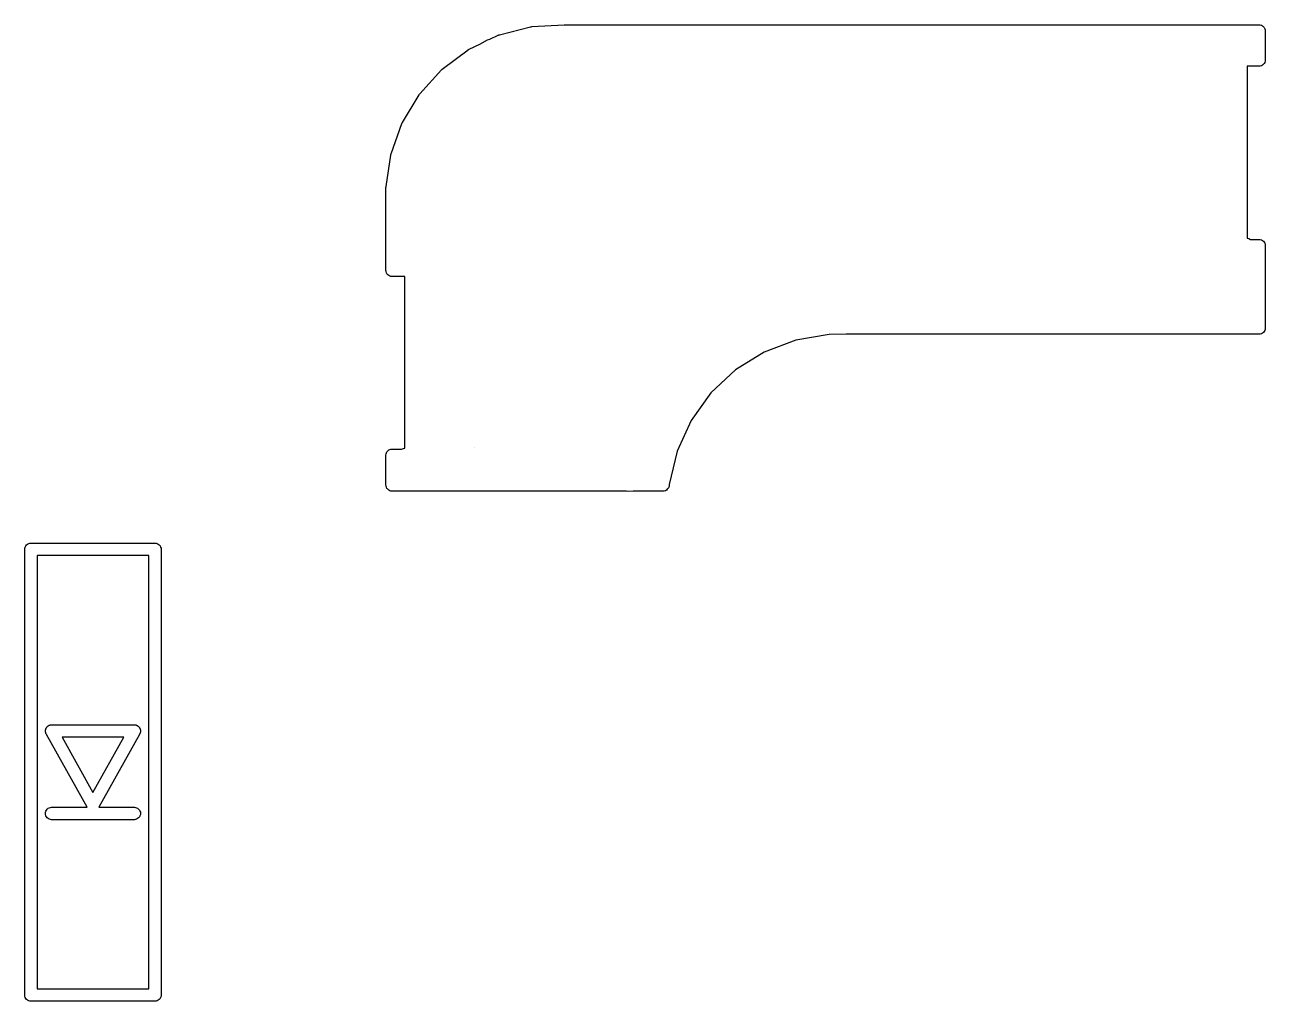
# Model space of a CAD drawing. Extents: x 85 to 230, y -159 to -77.
# Drawn here: x 142.05 to 157.07, y -128.98 to -117.15 of the extents above; entities that cross this region are included whole.
import ezdxf

# ---------------------------------------------------------------- set-up
doc = ezdxf.new("R2010")
doc.units = 0
doc.header["$MEASUREMENT"] = 0
doc.layers.add('BLACK', color=7, linetype='CONTINUOUS')

msp = doc.modelspace()

# ---------------------------------------------------------------- linework, layer by layer
at = {"layer": 'BLACK', "linetype": 'CONTINUOUS'}
for p, q in [((147.799, -117.27), (148.177, -117.173)), ((148.177, -117.173), (148.177, -117.173)), ((148.177, -117.173), (148.177, -117.173)), ((148.177, -117.173), (148.178, -117.173)), ((148.178, -117.173), (148.185, -117.172)), ((148.185, -117.172), (148.192, -117.171)), ((148.192, -117.171), (148.582, -117.149)), ((148.582, -117.149), (148.583, -117.149)), ((148.583, -117.149), (148.586, -117.15)), ((148.586, -117.15), (148.59, -117.149)), ((148.59, -117.149), (148.602, -117.15)), ((148.602, -117.15), (156.996, -117.15)), ((156.996, -117.15), (157, -117.15)), ((157, -117.15), (157.005, -117.15)), ((157.005, -117.15), (157.015, -117.151)), ((157.015, -117.151), (157.029, -117.155)), ((157.029, -117.155), (157.042, -117.162)), ((157.042, -117.162), (157.053, -117.172)), ((157.053, -117.172), (157.063, -117.183)), ((157.063, -117.183), (157.07, -117.196)), ((147.56, -117.382), (147.653, -117.332)), ((147.653, -117.332), (147.683, -117.323)), ((147.683, -117.323), (147.785, -117.275)), ((147.785, -117.275), (147.786, -117.274)), ((147.786, -117.274), (147.792, -117.272)), ((147.792, -117.272), (147.799, -117.27)), ((157.07, -117.196), (157.074, -117.21)), ((157.074, -117.21), (157.075, -117.225)), ((157.075, -117.225), (157.075, -117.229)), ((157.075, -117.229), (157.075, -117.571)), ((147.106, -117.685), (147.42, -117.451)), ((147.42, -117.45), (147.426, -117.447)), ((147.42, -117.451), (147.42, -117.45)), ((147.426, -117.447), (147.432, -117.443)), ((147.432, -117.443), (147.56, -117.382)), ((157.029, -117.645), (157.015, -117.649)), ((157.042, -117.638), (157.029, -117.645)), ((157.053, -117.628), (157.042, -117.638)), ((157.063, -117.617), (157.053, -117.628)), ((157.07, -117.604), (157.063, -117.617)), ((157.074, -117.59), (157.07, -117.604)), ((157.075, -117.575), (157.074, -117.59)), ((157.075, -117.571), (157.075, -117.575)), ((146.834, -117.985), (147.096, -117.695)), ((147.096, -117.694), (147.101, -117.689)), ((147.096, -117.695), (147.096, -117.694)), ((147.096, -117.695), (147.096, -117.695)), ((147.096, -117.695), (147.096, -117.695)), ((147.101, -117.689), (147.106, -117.685)), ((156.996, -117.65), (156.855, -117.65)), ((156.855, -117.65), (156.855, -119.733)), ((157, -117.65), (156.996, -117.65)), ((157.004, -117.65), (157, -117.65)), ((157.015, -117.649), (157.004, -117.65)), ((146.625, -118.332), (146.825, -117.996)), ((146.825, -117.996), (146.825, -117.996)), ((146.825, -117.996), (146.825, -117.996)), ((146.825, -117.996), (146.826, -117.996)), ((146.826, -117.996), (146.83, -117.99)), ((146.83, -117.99), (146.834, -117.985)), ((146.487, -118.713), (146.618, -118.345)), ((146.618, -118.345), (146.619, -118.344)), ((146.619, -118.344), (146.622, -118.338)), ((146.622, -118.338), (146.625, -118.332)), ((146.427, -119.109), (146.483, -118.727)), ((146.483, -118.726), (146.485, -118.72)), ((146.483, -118.727), (146.483, -118.726)), ((146.483, -118.727), (146.483, -118.727)), ((146.483, -118.727), (146.483, -118.727)), ((146.485, -118.72), (146.487, -118.713)), ((146.425, -119.121), (146.426, -119.11)), ((146.425, -120.121), (146.425, -119.121)), ((146.426, -119.11), (146.427, -119.109)), ((156.855, -119.733), (156.877, -119.739)), ((156.877, -119.739), (156.897, -119.75)), ((156.897, -119.75), (156.996, -119.75)), ((156.996, -119.75), (157, -119.75)), ((157, -119.75), (157.004, -119.75)), ((157.004, -119.75), (157.015, -119.751)), ((157.015, -119.751), (157.029, -119.755)), ((157.029, -119.755), (157.042, -119.762)), ((157.042, -119.762), (157.053, -119.772)), ((157.053, -119.772), (157.063, -119.783)), ((157.063, -119.783), (157.07, -119.796)), ((157.07, -119.796), (157.074, -119.81)), ((157.074, -119.81), (157.075, -119.825)), ((157.075, -119.825), (157.075, -119.829)), ((157.075, -119.829), (157.075, -120.821)), ((146.425, -120.125), (146.425, -120.121)), ((146.426, -120.14), (146.425, -120.125)), ((146.43, -120.154), (146.426, -120.14)), ((146.437, -120.167), (146.43, -120.154)), ((146.447, -120.178), (146.437, -120.167)), ((146.458, -120.188), (146.447, -120.178)), ((146.471, -120.195), (146.458, -120.188)), ((146.485, -120.199), (146.471, -120.195)), ((146.496, -120.2), (146.485, -120.199)), ((146.5, -120.2), (146.496, -120.2)), ((146.504, -120.2), (146.5, -120.2)), ((146.655, -120.2), (146.504, -120.2)), ((146.655, -122.278), (146.655, -120.2)), ((151.795, -120.904), (151.39, -120.972)), ((152.001, -120.9), (151.795, -120.904)), ((156.996, -120.9), (152.001, -120.9)), ((157, -120.9), (156.996, -120.9)), ((157.004, -120.9), (157, -120.9)), ((157.015, -120.899), (157.004, -120.9)), ((157.029, -120.895), (157.015, -120.899)), ((157.042, -120.888), (157.029, -120.895)), ((157.053, -120.878), (157.042, -120.888)), ((157.063, -120.867), (157.053, -120.878)), ((157.07, -120.854), (157.063, -120.867)), ((157.074, -120.84), (157.07, -120.854)), ((157.075, -120.825), (157.074, -120.84)), ((157.075, -120.821), (157.075, -120.825)), ((151.39, -120.972), (151.007, -121.116)), ((151.007, -121.116), (150.66, -121.332)), ((150.66, -121.332), (150.361, -121.611)), ((150.361, -121.611), (150.122, -121.944)), ((150.122, -121.944), (149.953, -122.316)), ((146.447, -122.312), (146.458, -122.302)), ((146.458, -122.302), (146.471, -122.295)), ((146.471, -122.295), (146.485, -122.291)), ((146.485, -122.291), (146.496, -122.29)), ((146.496, -122.29), (146.5, -122.29)), ((146.5, -122.29), (146.504, -122.29)), ((146.504, -122.29), (146.613, -122.29)), ((146.613, -122.29), (146.651, -122.279)), ((146.651, -122.279), (146.655, -122.278)), ((147.499, -122.275), (147.497, -122.274)), ((147.497, -122.274), (147.497, -122.275)), ((147.497, -122.275), (147.499, -122.275)), ((146.425, -122.365), (146.426, -122.35)), ((146.425, -122.369), (146.425, -122.365)), ((146.425, -122.721), (146.425, -122.369)), ((146.426, -122.35), (146.43, -122.336)), ((146.43, -122.336), (146.437, -122.323)), ((146.437, -122.323), (146.447, -122.312)), ((149.953, -122.316), (149.857, -122.721)), ((146.425, -122.725), (146.425, -122.721)), ((146.426, -122.74), (146.425, -122.725)), ((146.43, -122.754), (146.426, -122.74)), ((146.437, -122.767), (146.43, -122.754)), ((149.85, -122.754), (149.843, -122.767)), ((149.854, -122.74), (149.85, -122.754)), ((149.855, -122.725), (149.854, -122.74)), ((149.856, -122.722), (149.855, -122.725)), ((149.855, -122.725), (149.855, -122.725)), ((149.857, -122.721), (149.856, -122.722)), ((146.443, -122.774), (146.437, -122.767)), ((146.447, -122.778), (146.443, -122.774)), ((146.458, -122.788), (146.447, -122.778)), ((146.471, -122.795), (146.458, -122.788)), ((146.485, -122.799), (146.471, -122.795)), ((146.5, -122.8), (146.485, -122.799)), ((146.504, -122.8), (146.5, -122.8)), ((149.34, -122.8), (146.504, -122.8)), ((149.362, -122.803), (149.34, -122.8)), ((149.418, -122.8), (149.362, -122.803)), ((149.784, -122.8), (149.418, -122.8)), ((149.795, -122.799), (149.784, -122.8)), ((149.809, -122.795), (149.795, -122.799)), ((149.822, -122.788), (149.809, -122.795)), ((149.833, -122.778), (149.822, -122.788)), ((149.843, -122.767), (149.833, -122.778)), ((142.05, -123.507), (142.052, -123.492)), ((142.052, -123.492), (142.056, -123.478)), ((142.056, -123.478), (142.063, -123.465)), ((142.063, -123.465), (142.072, -123.453)), ((142.072, -123.453), (142.084, -123.444)), ((142.084, -123.444), (142.097, -123.437)), ((142.097, -123.437), (142.111, -123.433)), ((142.111, -123.433), (142.122, -123.432)), ((142.122, -123.432), (142.126, -123.431)), ((142.126, -123.431), (142.129, -123.432)), ((142.129, -123.432), (143.622, -123.432)), ((143.622, -123.432), (143.626, -123.431)), ((143.626, -123.431), (143.629, -123.432)), ((143.629, -123.432), (143.64, -123.433)), ((143.64, -123.433), (143.654, -123.437)), ((143.654, -123.437), (143.667, -123.444)), ((143.667, -123.444), (143.679, -123.453)), ((143.679, -123.453), (143.688, -123.465)), ((143.688, -123.465), (143.695, -123.478)), ((143.695, -123.478), (143.7, -123.492)), ((143.7, -123.492), (143.701, -123.507)), ((142.051, -123.51), (142.05, -123.507)), ((142.051, -128.903), (142.051, -123.51)), ((142.201, -123.582), (142.201, -128.832)), ((143.551, -123.582), (142.201, -123.582)), ((143.551, -128.832), (143.551, -123.582)), ((143.701, -123.507), (143.701, -123.51)), ((143.701, -123.51), (143.701, -128.903)), ((142.3, -125.701), (142.301, -125.696)), ((142.301, -125.704), (142.3, -125.701)), ((142.3, -125.707), (142.301, -125.704)), ((142.301, -125.711), (142.3, -125.707)), ((142.301, -125.696), (142.302, -125.692)), ((142.301, -125.715), (142.301, -125.711)), ((142.301, -125.718), (142.301, -125.715)), ((142.302, -125.721), (142.301, -125.718)), ((142.302, -125.692), (142.303, -125.689)), ((142.303, -125.726), (142.302, -125.721)), ((142.303, -125.686), (142.305, -125.682)), ((142.303, -125.689), (142.303, -125.686)), ((142.304, -125.73), (142.303, -125.726)), ((142.305, -125.733), (142.304, -125.73)), ((142.305, -125.682), (142.306, -125.678)), ((142.306, -125.736), (142.305, -125.733)), ((142.306, -125.678), (142.307, -125.675)), ((142.308, -125.739), (142.306, -125.736)), ((142.307, -125.675), (142.309, -125.672)), ((142.308, -125.74), (142.308, -125.739)), ((142.31, -125.743), (142.308, -125.74)), ((142.309, -125.672), (142.311, -125.669)), ((142.313, -125.749), (142.31, -125.743)), ((142.311, -125.669), (142.313, -125.665)), ((142.313, -125.665), (142.315, -125.663)), ((142.804, -126.632), (142.313, -125.749)), ((142.313, -125.749), (142.313, -125.749)), ((142.315, -125.663), (142.317, -125.66)), ((142.317, -125.66), (142.32, -125.657)), ((142.32, -125.657), (142.322, -125.653)), ((142.322, -125.653), (142.325, -125.652)), ((142.325, -125.652), (142.327, -125.649)), ((142.327, -125.649), (142.33, -125.647)), ((142.33, -125.647), (142.334, -125.644)), ((142.334, -125.644), (142.336, -125.643)), ((142.336, -125.643), (142.339, -125.641)), ((142.339, -125.641), (142.343, -125.639)), ((142.343, -125.639), (142.347, -125.637)), ((142.347, -125.637), (142.35, -125.636)), ((142.35, -125.636), (142.353, -125.635)), ((142.353, -125.635), (142.357, -125.634)), ((142.357, -125.634), (142.361, -125.633)), ((142.361, -125.633), (142.364, -125.633)), ((142.364, -125.633), (142.367, -125.632)), ((142.367, -125.632), (142.371, -125.632)), ((142.371, -125.632), (142.372, -125.632)), ((142.372, -125.632), (142.375, -125.632)), ((142.375, -125.632), (142.382, -125.632)), ((142.382, -125.632), (142.382, -125.632)), ((142.382, -125.632), (143.369, -125.632)), ((143.438, -125.749), (142.948, -126.632)), ((143.369, -125.632), (143.369, -125.632)), ((143.369, -125.632), (143.376, -125.632)), ((143.376, -125.632), (143.379, -125.632)), ((143.379, -125.632), (143.38, -125.632)), ((143.38, -125.632), (143.384, -125.632)), ((143.384, -125.632), (143.387, -125.633)), ((143.387, -125.633), (143.39, -125.633)), ((143.39, -125.633), (143.394, -125.634)), ((143.394, -125.634), (143.399, -125.635)), ((143.399, -125.635), (143.401, -125.636)), ((143.401, -125.636), (143.404, -125.637)), ((143.404, -125.637), (143.408, -125.639)), ((143.408, -125.639), (143.412, -125.641)), ((143.412, -125.641), (143.415, -125.643)), ((143.415, -125.643), (143.417, -125.644)), ((143.417, -125.644), (143.421, -125.647)), ((143.421, -125.647), (143.424, -125.649)), ((143.424, -125.649), (143.426, -125.652)), ((143.426, -125.652), (143.429, -125.653)), ((143.429, -125.653), (143.432, -125.657)), ((143.432, -125.657), (143.435, -125.66)), ((143.435, -125.66), (143.436, -125.663)), ((143.436, -125.663), (143.438, -125.665)), ((143.438, -125.665), (143.44, -125.669)), ((143.441, -125.743), (143.438, -125.749)), ((143.438, -125.749), (143.438, -125.749)), ((143.44, -125.669), (143.443, -125.672)), ((143.443, -125.74), (143.441, -125.743)), ((143.443, -125.672), (143.444, -125.675)), ((143.445, -125.736), (143.443, -125.739)), ((143.443, -125.739), (143.443, -125.74)), ((143.444, -125.675), (143.445, -125.678)), ((143.445, -125.678), (143.446, -125.682)), ((143.446, -125.733), (143.445, -125.736)), ((143.446, -125.682), (143.448, -125.686)), ((143.447, -125.73), (143.446, -125.733)), ((143.448, -125.726), (143.447, -125.73)), ((143.448, -125.686), (143.449, -125.689)), ((143.45, -125.721), (143.448, -125.726)), ((143.449, -125.689), (143.45, -125.692)), ((143.45, -125.692), (143.45, -125.696)), ((143.45, -125.696), (143.451, -125.701)), ((143.451, -125.711), (143.45, -125.715)), ((143.45, -125.715), (143.45, -125.718)), ((143.45, -125.718), (143.45, -125.721)), ((143.451, -125.701), (143.451, -125.704)), ((143.451, -125.704), (143.451, -125.707)), ((143.451, -125.707), (143.451, -125.711)), ((142.503, -125.782), (142.876, -126.452)), ((143.248, -125.782), (142.503, -125.782)), ((142.876, -126.452), (143.248, -125.782)), ((142.313, -126.665), (142.322, -126.653)), ((142.322, -126.653), (142.334, -126.644)), ((142.334, -126.644), (142.347, -126.637)), ((142.347, -126.637), (142.361, -126.633)), ((142.361, -126.633), (142.372, -126.632)), ((142.372, -126.632), (142.804, -126.632)), ((142.948, -126.632), (143.379, -126.632)), ((143.379, -126.632), (143.39, -126.633)), ((143.39, -126.633), (143.404, -126.637)), ((143.404, -126.637), (143.417, -126.644)), ((143.417, -126.644), (143.429, -126.653)), ((143.429, -126.653), (143.438, -126.665)), ((142.3, -126.707), (142.302, -126.692)), ((142.302, -126.721), (142.3, -126.707)), ((142.302, -126.692), (142.306, -126.678)), ((142.306, -126.736), (142.302, -126.721)), ((142.306, -126.678), (142.313, -126.665)), ((142.313, -126.749), (142.306, -126.736)), ((142.322, -126.76), (142.313, -126.749)), ((142.334, -126.769), (142.322, -126.76)), ((142.347, -126.776), (142.334, -126.769)), ((142.361, -126.781), (142.347, -126.776)), ((142.372, -126.782), (142.361, -126.781)), ((143.379, -126.782), (142.372, -126.782)), ((143.39, -126.781), (143.379, -126.782)), ((143.404, -126.776), (143.39, -126.781)), ((143.417, -126.769), (143.404, -126.776)), ((143.429, -126.76), (143.417, -126.769)), ((143.438, -126.749), (143.429, -126.76)), ((143.438, -126.665), (143.445, -126.678)), ((143.445, -126.736), (143.438, -126.749)), ((143.445, -126.678), (143.45, -126.692)), ((143.45, -126.721), (143.445, -126.736)), ((143.45, -126.692), (143.451, -126.707)), ((143.451, -126.707), (143.45, -126.721)), ((142.05, -128.907), (142.051, -128.903)), ((142.052, -128.921), (142.05, -128.907)), ((142.201, -128.832), (143.551, -128.832)), ((143.701, -128.907), (143.7, -128.921)), ((143.701, -128.903), (143.701, -128.907)), ((142.056, -128.936), (142.052, -128.921)), ((142.063, -128.949), (142.056, -128.936)), ((142.072, -128.96), (142.063, -128.949)), ((142.084, -128.969), (142.072, -128.96)), ((142.097, -128.976), (142.084, -128.969)), ((142.111, -128.981), (142.097, -128.976)), ((142.122, -128.982), (142.111, -128.981)), ((142.126, -128.982), (142.122, -128.982)), ((142.129, -128.982), (142.126, -128.982)), ((143.622, -128.982), (142.129, -128.982)), ((143.626, -128.982), (143.622, -128.982)), ((143.629, -128.982), (143.626, -128.982)), ((143.64, -128.981), (143.629, -128.982)), ((143.654, -128.976), (143.64, -128.981)), ((143.667, -128.969), (143.654, -128.976)), ((143.679, -128.96), (143.667, -128.969)), ((143.688, -128.949), (143.679, -128.96)), ((143.695, -128.936), (143.688, -128.949)), ((143.7, -128.921), (143.695, -128.936))]:
    msp.add_line(p, q, dxfattribs=at)

doc.saveas('drawing.dxf')
